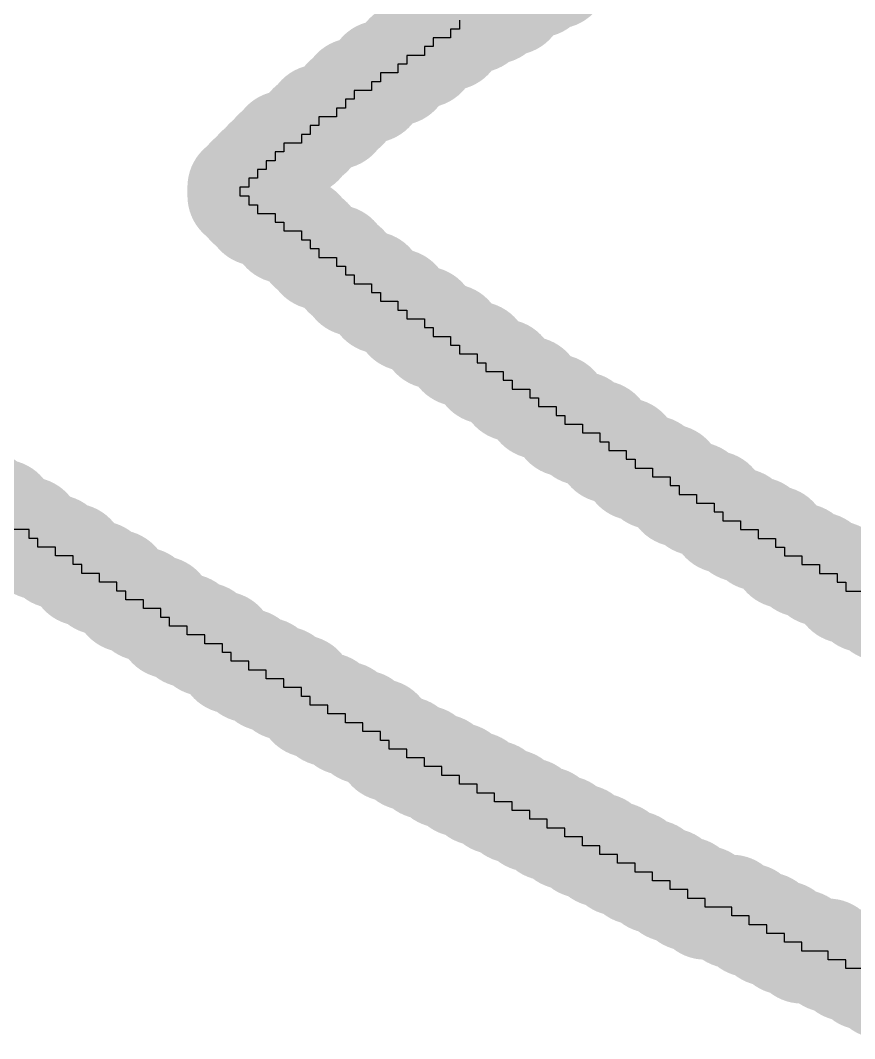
# Model space of a CAD drawing. Header units: inches. Extents: x -0.03 to 9.71, y 0.01 to 4.44.
# Drawn here: x 0.06807 to 0.1078, y 0.69799 to 0.74648 of the extents above; entities that cross this region are included whole.
import ezdxf

# ---------------------------------------------------------------- set-up
doc = ezdxf.new("R2010")
doc.units = ezdxf.units.IN
doc.header["$MEASUREMENT"] = 0
doc.layers.add('Top Overlay', color=2, linetype='Continuous')

msp = doc.modelspace()

# ---------------------------------------------------------------- linework, layer by layer
at = {"layer": 'Top Overlay'}
for p, q in [((0.088981, 0.746484), (0.088981, 0.746067)), ((0.088981, 0.746067), (0.088563, 0.746067)), ((0.088563, 0.746067), (0.088563, 0.745646)), ((0.088563, 0.745646), (0.087729, 0.745646)), ((0.087729, 0.745646), (0.087729, 0.745228)), ((0.087311, 0.744811), (0.086473, 0.744811)), ((0.086473, 0.744811), (0.086473, 0.744394)), ((0.087729, 0.745228), (0.087311, 0.745228)), ((0.087311, 0.745228), (0.087311, 0.744811)), ((0.086473, 0.744394), (0.086055, 0.744394)), ((0.086055, 0.744394), (0.086055, 0.743973)), ((0.086055, 0.743973), (0.085217, 0.743973)), ((0.085217, 0.743973), (0.085217, 0.743555)), ((0.085217, 0.743555), (0.0848, 0.743555)), ((0.0848, 0.743555), (0.0848, 0.743138)), ((0.0848, 0.743138), (0.083965, 0.743138)), ((0.083965, 0.743138), (0.083965, 0.742721)), ((0.083965, 0.742721), (0.083548, 0.742721)), ((0.083548, 0.742721), (0.083548, 0.742303)), ((0.083548, 0.742303), (0.083126, 0.742303)), ((0.083126, 0.742303), (0.083126, 0.741882)), ((0.082292, 0.741465), (0.081874, 0.741465)), ((0.081874, 0.741465), (0.081874, 0.741047)), ((0.083126, 0.741882), (0.082292, 0.741882)), ((0.082292, 0.741882), (0.082292, 0.741465)), ((0.081874, 0.741047), (0.081453, 0.741047)), ((0.081453, 0.741047), (0.081453, 0.74063)), ((0.081453, 0.74063), (0.080618, 0.74063)), ((0.080618, 0.74063), (0.080618, 0.740213)), ((0.080618, 0.740213), (0.080201, 0.740213)), ((0.080201, 0.740213), (0.080201, 0.739791)), ((0.080201, 0.739791), (0.079784, 0.739791)), ((0.079784, 0.739791), (0.079784, 0.739374)), ((0.079784, 0.739374), (0.079363, 0.739374)), ((0.079363, 0.739374), (0.079363, 0.738957)), ((0.078945, 0.738539), (0.078528, 0.738539)), ((0.078528, 0.738539), (0.078528, 0.738122)), ((0.079363, 0.738957), (0.078945, 0.738957)), ((0.078945, 0.738957), (0.078945, 0.738539)), ((0.078528, 0.738122), (0.078945, 0.738122)), ((0.078945, 0.738122), (0.078945, 0.737701)), ((0.078945, 0.737701), (0.079363, 0.737701)), ((0.079363, 0.737701), (0.079363, 0.737283)), ((0.079363, 0.737283), (0.080201, 0.737283)), ((0.080201, 0.737283), (0.080201, 0.736866)), ((0.080201, 0.736866), (0.080618, 0.736866)), ((0.080618, 0.736866), (0.080618, 0.736449)), ((0.080618, 0.736449), (0.081453, 0.736449)), ((0.081453, 0.736449), (0.081453, 0.736032)), ((0.081453, 0.736032), (0.081874, 0.736032)), ((0.081874, 0.736032), (0.081874, 0.73561)), ((0.081874, 0.73561), (0.082292, 0.73561)), ((0.082292, 0.73561), (0.082292, 0.735193)), ((0.082292, 0.735193), (0.083126, 0.735193)), ((0.083126, 0.735193), (0.083126, 0.734776)), ((0.083126, 0.734776), (0.083548, 0.734776)), ((0.083548, 0.734776), (0.083548, 0.734358)), ((0.083548, 0.734358), (0.083965, 0.734358)), ((0.083965, 0.734358), (0.083965, 0.733937)), ((0.083965, 0.733937), (0.0848, 0.733937)), ((0.0848, 0.733937), (0.0848, 0.73352)), ((0.0848, 0.73352), (0.085217, 0.73352)), ((0.085217, 0.73352), (0.085217, 0.733102)), ((0.085217, 0.733102), (0.086055, 0.733102)), ((0.086055, 0.733102), (0.086055, 0.732685)), ((0.086055, 0.732685), (0.086473, 0.732685)), ((0.086473, 0.732685), (0.086473, 0.732268)), ((0.086473, 0.732268), (0.087311, 0.732268)), ((0.087311, 0.732268), (0.087311, 0.731846)), ((0.087311, 0.731846), (0.087729, 0.731846)), ((0.087729, 0.731846), (0.087729, 0.731429)), ((0.087729, 0.731429), (0.088563, 0.731429)), ((0.088563, 0.731429), (0.088563, 0.731012)), ((0.088563, 0.731012), (0.088981, 0.731012)), ((0.088981, 0.731012), (0.088981, 0.730595)), ((0.088981, 0.730595), (0.089819, 0.730595)), ((0.089819, 0.730595), (0.089819, 0.730177)), ((0.089819, 0.730177), (0.090237, 0.730177)), ((0.090237, 0.730177), (0.090237, 0.729756)), ((0.090237, 0.729756), (0.091071, 0.729756)), ((0.091071, 0.729756), (0.091071, 0.729339)), ((0.091071, 0.729339), (0.091493, 0.729339)), ((0.091493, 0.729339), (0.091493, 0.728921)), ((0.091493, 0.728921), (0.092327, 0.728921)), ((0.092327, 0.728921), (0.092327, 0.728504)), ((0.092327, 0.728504), (0.092744, 0.728504)), ((0.092744, 0.728504), (0.092744, 0.728083)), ((0.092744, 0.728083), (0.093583, 0.728083)), ((0.093583, 0.728083), (0.093583, 0.727665)), ((0.093583, 0.727665), (0.094, 0.727665)), ((0.094, 0.727665), (0.094, 0.727248)), ((0.094, 0.727248), (0.094835, 0.727248)), ((0.094835, 0.727248), (0.094835, 0.726831)), ((0.094835, 0.726831), (0.095674, 0.726831)), ((0.095674, 0.726831), (0.095674, 0.726414)), ((0.095674, 0.726414), (0.096091, 0.726414)), ((0.096091, 0.726414), (0.096091, 0.725992)), ((0.096091, 0.725992), (0.096926, 0.725992)), ((0.096926, 0.725992), (0.096926, 0.725575)), ((0.096926, 0.725575), (0.097347, 0.725575)), ((0.097347, 0.725575), (0.097347, 0.725158)), ((0.097347, 0.725158), (0.098182, 0.725158)), ((0.098182, 0.725158), (0.098182, 0.72474)), ((0.098182, 0.72474), (0.099016, 0.72474)), ((0.099016, 0.72474), (0.099016, 0.724323)), ((0.099016, 0.724323), (0.099437, 0.724323)), ((0.099437, 0.724323), (0.099437, 0.723902)), ((0.099437, 0.723902), (0.100272, 0.723902)), ((0.100272, 0.723902), (0.100272, 0.723484)), ((0.100272, 0.723484), (0.101107, 0.723484)), ((0.101107, 0.723484), (0.101107, 0.723067)), ((0.101107, 0.723067), (0.101528, 0.723067)), ((0.101528, 0.723067), (0.101528, 0.72265)), ((0.101528, 0.72265), (0.102363, 0.72265)), ((0.102363, 0.72265), (0.102363, 0.722232)), ((0.068492, 0.722232), (0.067658, 0.722232)), ((0.068492, 0.721811), (0.068492, 0.722232)), ((0.102363, 0.722232), (0.103201, 0.722232)), ((0.103201, 0.722232), (0.103201, 0.721811)), ((0.06891, 0.721811), (0.068492, 0.721811)), ((0.06891, 0.721394), (0.06891, 0.721811)), ((0.103201, 0.721811), (0.104036, 0.721811)), ((0.104036, 0.721811), (0.104036, 0.721394)), ((0.069748, 0.721394), (0.06891, 0.721394)), ((0.069748, 0.720977), (0.069748, 0.721394)), ((0.104036, 0.721394), (0.104453, 0.721394)), ((0.104453, 0.721394), (0.104453, 0.720977)), ((0.070583, 0.720977), (0.069748, 0.720977)), ((0.070583, 0.720559), (0.070583, 0.720977)), ((0.104453, 0.720977), (0.105292, 0.720977)), ((0.105292, 0.720977), (0.105292, 0.720559)), ((0.071, 0.720559), (0.070583, 0.720559)), ((0.071, 0.720138), (0.071, 0.720559)), ((0.071839, 0.720138), (0.071, 0.720138)), ((0.071839, 0.71972), (0.071839, 0.720138)), ((0.105292, 0.720559), (0.106126, 0.720559)), ((0.106126, 0.720559), (0.106126, 0.720138)), ((0.106126, 0.720138), (0.106961, 0.720138)), ((0.106961, 0.720138), (0.106961, 0.71972)), ((0.072674, 0.71972), (0.071839, 0.71972)), ((0.072674, 0.719303), (0.072674, 0.71972)), ((0.106961, 0.71972), (0.107382, 0.71972)), ((0.107382, 0.71972), (0.107382, 0.719303)), ((0.073091, 0.719303), (0.072674, 0.719303)), ((0.073091, 0.718886), (0.073091, 0.719303)), ((0.107382, 0.719303), (0.108217, 0.719303)), ((0.073929, 0.718886), (0.073091, 0.718886)), ((0.073929, 0.718469), (0.073929, 0.718886)), ((0.074764, 0.718469), (0.073929, 0.718469)), ((0.074764, 0.718047), (0.074764, 0.718469)), ((0.075181, 0.718047), (0.074764, 0.718047)), ((0.075181, 0.71763), (0.075181, 0.718047)), ((0.07602, 0.71763), (0.075181, 0.71763)), ((0.07602, 0.717213), (0.07602, 0.71763)), ((0.076855, 0.717213), (0.07602, 0.717213)), ((0.076855, 0.716795), (0.076855, 0.717213)), ((0.077693, 0.716795), (0.076855, 0.716795)), ((0.077693, 0.716378), (0.077693, 0.716795)), ((0.078111, 0.716378), (0.077693, 0.716378)), ((0.078111, 0.715957), (0.078111, 0.716378)), ((0.078945, 0.715957), (0.078111, 0.715957)), ((0.078945, 0.715539), (0.078945, 0.715957)), ((0.079784, 0.715539), (0.078945, 0.715539)), ((0.079784, 0.715122), (0.079784, 0.715539)), ((0.080618, 0.715122), (0.079784, 0.715122)), ((0.080618, 0.714705), (0.080618, 0.715122)), ((0.081453, 0.714705), (0.080618, 0.714705)), ((0.081453, 0.714283), (0.081453, 0.714705)), ((0.081874, 0.714283), (0.081453, 0.714283)), ((0.081874, 0.713866), (0.081874, 0.714283)), ((0.082709, 0.713866), (0.081874, 0.713866)), ((0.082709, 0.713449), (0.082709, 0.713866)), ((0.083548, 0.713449), (0.082709, 0.713449)), ((0.083548, 0.713032), (0.083548, 0.713449)), ((0.084382, 0.713032), (0.083548, 0.713032)), ((0.084382, 0.712614), (0.084382, 0.713032)), ((0.085217, 0.712614), (0.084382, 0.712614)), ((0.085217, 0.712193), (0.085217, 0.712614)), ((0.085638, 0.712193), (0.085217, 0.712193)), ((0.085638, 0.711776), (0.085638, 0.712193)), ((0.086473, 0.711776), (0.085638, 0.711776)), ((0.086473, 0.711358), (0.086473, 0.711776)), ((0.087311, 0.711358), (0.086473, 0.711358)), ((0.087311, 0.710941), (0.087311, 0.711358)), ((0.088146, 0.710941), (0.087311, 0.710941)), ((0.088146, 0.710524), (0.088146, 0.710941)), ((0.088981, 0.710524), (0.088146, 0.710524)), ((0.088981, 0.710102), (0.088981, 0.710524)), ((0.089819, 0.710102), (0.088981, 0.710102)), ((0.089819, 0.709685), (0.089819, 0.710102)), ((0.090654, 0.709685), (0.089819, 0.709685)), ((0.090654, 0.709268), (0.090654, 0.709685)), ((0.091493, 0.709268), (0.090654, 0.709268)), ((0.091493, 0.708851), (0.091493, 0.709268)), ((0.092327, 0.708851), (0.091493, 0.708851)), ((0.092327, 0.708433), (0.092327, 0.708851)), ((0.093166, 0.708433), (0.092327, 0.708433)), ((0.093166, 0.708012), (0.093166, 0.708433)), ((0.094, 0.708012), (0.093166, 0.708012)), ((0.094, 0.707595), (0.094, 0.708012)), ((0.094835, 0.707595), (0.094, 0.707595)), ((0.094835, 0.707177), (0.094835, 0.707595)), ((0.095674, 0.707177), (0.094835, 0.707177)), ((0.095674, 0.70676), (0.095674, 0.707177)), ((0.096508, 0.70676), (0.095674, 0.70676)), ((0.096508, 0.706339), (0.096508, 0.70676)), ((0.097347, 0.706339), (0.096508, 0.706339)), ((0.097347, 0.705921), (0.097347, 0.706339)), ((0.098182, 0.705921), (0.097347, 0.705921)), ((0.098182, 0.705504), (0.098182, 0.705921)), ((0.099016, 0.705504), (0.098182, 0.705504)), ((0.099016, 0.705087), (0.099016, 0.705504)), ((0.099855, 0.705087), (0.099016, 0.705087)), ((0.099855, 0.704669), (0.099855, 0.705087)), ((0.100689, 0.704669), (0.099855, 0.704669)), ((0.100689, 0.704248), (0.100689, 0.704669)), ((0.101945, 0.704248), (0.100689, 0.704248)), ((0.101945, 0.703831), (0.101945, 0.704248)), ((0.10278, 0.703831), (0.101945, 0.703831)), ((0.10278, 0.703414), (0.10278, 0.703831)), ((0.103619, 0.703414), (0.10278, 0.703414)), ((0.103619, 0.702996), (0.103619, 0.703414)), ((0.104453, 0.702996), (0.103619, 0.702996)), ((0.104453, 0.702579), (0.104453, 0.702996)), ((0.105292, 0.702579), (0.104453, 0.702579)), ((0.105292, 0.702158), (0.105292, 0.702579)), ((0.106544, 0.702158), (0.105292, 0.702158)), ((0.106544, 0.70174), (0.106544, 0.702158)), ((0.107382, 0.70174), (0.106544, 0.70174)), ((0.107382, 0.701323), (0.107382, 0.70174)), ((0.108217, 0.701323), (0.107382, 0.701323))]:
    msp.add_line(p, q, dxfattribs=at)
at = {"layer": 'Top Overlay', "const_width": 0.005}
for points in [[(0.093583, 0.748575), (0.093583, 0.748992)], [(0.09191, 0.747736), (0.09191, 0.748158)], [(0.09191, 0.748158), (0.092744, 0.748158)], [(0.092744, 0.748158), (0.092744, 0.748575)], [(0.092744, 0.748575), (0.093583, 0.748575)], [(0.091493, 0.747736), (0.09191, 0.747736)], [(0.091493, 0.747319), (0.091493, 0.747736)], [(0.090654, 0.746902), (0.090654, 0.747319)], [(0.090654, 0.747319), (0.091493, 0.747319)], [(0.089819, 0.746902), (0.090654, 0.746902)], [(0.089819, 0.746484), (0.089819, 0.746902)], [(0.088981, 0.746484), (0.089819, 0.746484)], [(0.088981, 0.746067), (0.088981, 0.746484)], [(0.088563, 0.745646), (0.088563, 0.746067)], [(0.088563, 0.746067), (0.088981, 0.746067)], [(0.087311, 0.745228), (0.087729, 0.745228)], [(0.087311, 0.744811), (0.087311, 0.745228)], [(0.087729, 0.745228), (0.087729, 0.745646)], [(0.087729, 0.745646), (0.088563, 0.745646)], [(0.086473, 0.744811), (0.087311, 0.744811)], [(0.086473, 0.744394), (0.086473, 0.744811)], [(0.086055, 0.743973), (0.086055, 0.744394)], [(0.086055, 0.744394), (0.086473, 0.744394)], [(0.085217, 0.743973), (0.086055, 0.743973)], [(0.085217, 0.743555), (0.085217, 0.743973)], [(0.0848, 0.743138), (0.0848, 0.743555)], [(0.0848, 0.743555), (0.085217, 0.743555)], [(0.083965, 0.742721), (0.083965, 0.743138)], [(0.083965, 0.743138), (0.0848, 0.743138)], [(0.083548, 0.742721), (0.083965, 0.742721)], [(0.083548, 0.742303), (0.083548, 0.742721)], [(0.082292, 0.741465), (0.082292, 0.741882)], [(0.082292, 0.741882), (0.083126, 0.741882)], [(0.083126, 0.742303), (0.083548, 0.742303)], [(0.083126, 0.741882), (0.083126, 0.742303)], [(0.081874, 0.741465), (0.082292, 0.741465)], [(0.081874, 0.741047), (0.081874, 0.741465)], [(0.081453, 0.741047), (0.081874, 0.741047)], [(0.081453, 0.74063), (0.081453, 0.741047)], [(0.080618, 0.740213), (0.080618, 0.74063)], [(0.080618, 0.74063), (0.081453, 0.74063)], [(0.080201, 0.740213), (0.080618, 0.740213)], [(0.080201, 0.739791), (0.080201, 0.740213)], [(0.079784, 0.739791), (0.080201, 0.739791)], [(0.079784, 0.739374), (0.079784, 0.739791)], [(0.078945, 0.738539), (0.078945, 0.738957)], [(0.078945, 0.738957), (0.079363, 0.738957)], [(0.079363, 0.739374), (0.079784, 0.739374)], [(0.079363, 0.738957), (0.079363, 0.739374)], [(0.078528, 0.738122), (0.078528, 0.738539)], [(0.078528, 0.738539), (0.078945, 0.738539)], [(0.078528, 0.738122), (0.078945, 0.738122)], [(0.078945, 0.737701), (0.078945, 0.738122)], [(0.078945, 0.737701), (0.079363, 0.737701)], [(0.079363, 0.737283), (0.079363, 0.737701)], [(0.079363, 0.737283), (0.080201, 0.737283)], [(0.080201, 0.736866), (0.080201, 0.737283)], [(0.080201, 0.736866), (0.080618, 0.736866)], [(0.080618, 0.736449), (0.080618, 0.736866)], [(0.080618, 0.736449), (0.081453, 0.736449)], [(0.081453, 0.736032), (0.081453, 0.736449)], [(0.081453, 0.736032), (0.081874, 0.736032)], [(0.081874, 0.73561), (0.081874, 0.736032)], [(0.081874, 0.73561), (0.082292, 0.73561)], [(0.082292, 0.735193), (0.082292, 0.73561)], [(0.082292, 0.735193), (0.083126, 0.735193)], [(0.083126, 0.734776), (0.083126, 0.735193)], [(0.083126, 0.734776), (0.083548, 0.734776)], [(0.083548, 0.734358), (0.083548, 0.734776)], [(0.083548, 0.734358), (0.083965, 0.734358)], [(0.083965, 0.733937), (0.083965, 0.734358)], [(0.083965, 0.733937), (0.0848, 0.733937)], [(0.0848, 0.73352), (0.0848, 0.733937)], [(0.0848, 0.73352), (0.085217, 0.73352)], [(0.085217, 0.733102), (0.085217, 0.73352)], [(0.085217, 0.733102), (0.086055, 0.733102)], [(0.086055, 0.732685), (0.086055, 0.733102)], [(0.086055, 0.732685), (0.086473, 0.732685)], [(0.086473, 0.732268), (0.086473, 0.732685)], [(0.086473, 0.732268), (0.087311, 0.732268)], [(0.087311, 0.731846), (0.087311, 0.732268)], [(0.087311, 0.731846), (0.087729, 0.731846)], [(0.087729, 0.731429), (0.087729, 0.731846)], [(0.087729, 0.731429), (0.088563, 0.731429)], [(0.088563, 0.731012), (0.088563, 0.731429)], [(0.088563, 0.731012), (0.088981, 0.731012)], [(0.088981, 0.730595), (0.088981, 0.731012)], [(0.088981, 0.730595), (0.089819, 0.730595)], [(0.089819, 0.730177), (0.089819, 0.730595)], [(0.089819, 0.730177), (0.090237, 0.730177)], [(0.090237, 0.729756), (0.090237, 0.730177)], [(0.090237, 0.729756), (0.091071, 0.729756)], [(0.091071, 0.729339), (0.091071, 0.729756)], [(0.091071, 0.729339), (0.091493, 0.729339)], [(0.091493, 0.728921), (0.091493, 0.729339)], [(0.091493, 0.728921), (0.092327, 0.728921)], [(0.092327, 0.728504), (0.092327, 0.728921)], [(0.092327, 0.728504), (0.092744, 0.728504)], [(0.092744, 0.728083), (0.092744, 0.728504)], [(0.092744, 0.728083), (0.093583, 0.728083)], [(0.093583, 0.727665), (0.093583, 0.728083)], [(0.093583, 0.727665), (0.094, 0.727665)], [(0.094, 0.727248), (0.094, 0.727665)], [(0.094, 0.727248), (0.094835, 0.727248)], [(0.094835, 0.726831), (0.094835, 0.727248)], [(0.094835, 0.726831), (0.095674, 0.726831)], [(0.095674, 0.726414), (0.095674, 0.726831)], [(0.095674, 0.726414), (0.096091, 0.726414)], [(0.096091, 0.725992), (0.096091, 0.726414)], [(0.096091, 0.725992), (0.096926, 0.725992)], [(0.096926, 0.725575), (0.096926, 0.725992)], [(0.096926, 0.725575), (0.097347, 0.725575)], [(0.097347, 0.725158), (0.097347, 0.725575)], [(0.097347, 0.725158), (0.098182, 0.725158)], [(0.098182, 0.72474), (0.098182, 0.725158)], [(0.098182, 0.72474), (0.099016, 0.72474)], [(0.099016, 0.724323), (0.099016, 0.72474)], [(0.099016, 0.724323), (0.099437, 0.724323)], [(0.099437, 0.723902), (0.099437, 0.724323)], [(0.099437, 0.723902), (0.100272, 0.723902)], [(0.100272, 0.723484), (0.100272, 0.723902)], [(0.065563, 0.723484), (0.066402, 0.723484)], [(0.066402, 0.723067), (0.066402, 0.723484)], [(0.100272, 0.723484), (0.101107, 0.723484)], [(0.101107, 0.723067), (0.101107, 0.723484)], [(0.066402, 0.723067), (0.067237, 0.723067)], [(0.067237, 0.72265), (0.067237, 0.723067)], [(0.101107, 0.723067), (0.101528, 0.723067)], [(0.101528, 0.72265), (0.101528, 0.723067)], [(0.067237, 0.72265), (0.067658, 0.72265)], [(0.067658, 0.722232), (0.067658, 0.72265)], [(0.101528, 0.72265), (0.102363, 0.72265)], [(0.102363, 0.722232), (0.102363, 0.72265)], [(0.067658, 0.722232), (0.068492, 0.722232)], [(0.068492, 0.721811), (0.068492, 0.722232)], [(0.102363, 0.722232), (0.103201, 0.722232)], [(0.103201, 0.721811), (0.103201, 0.722232)], [(0.068492, 0.721811), (0.06891, 0.721811)], [(0.06891, 0.721394), (0.06891, 0.721811)], [(0.103201, 0.721811), (0.104036, 0.721811)], [(0.104036, 0.721394), (0.104036, 0.721811)], [(0.06891, 0.721394), (0.069748, 0.721394)], [(0.069748, 0.720977), (0.069748, 0.721394)], [(0.069748, 0.720977), (0.070583, 0.720977)], [(0.070583, 0.720559), (0.070583, 0.720977)], [(0.104036, 0.721394), (0.104453, 0.721394)], [(0.104453, 0.720977), (0.104453, 0.721394)], [(0.104453, 0.720977), (0.105292, 0.720977)], [(0.105292, 0.720559), (0.105292, 0.720977)], [(0.070583, 0.720559), (0.071, 0.720559)], [(0.071, 0.720138), (0.071, 0.720559)], [(0.105292, 0.720559), (0.106126, 0.720559)], [(0.106126, 0.720138), (0.106126, 0.720559)], [(0.071, 0.720138), (0.071839, 0.720138)], [(0.071839, 0.71972), (0.071839, 0.720138)], [(0.106126, 0.720138), (0.106961, 0.720138)], [(0.106961, 0.71972), (0.106961, 0.720138)], [(0.071839, 0.71972), (0.072674, 0.71972)], [(0.072674, 0.719303), (0.072674, 0.71972)], [(0.106961, 0.71972), (0.107382, 0.71972)], [(0.107382, 0.719303), (0.107382, 0.71972)], [(0.072674, 0.719303), (0.073091, 0.719303)], [(0.073091, 0.718886), (0.073091, 0.719303)], [(0.107382, 0.719303), (0.108217, 0.719303)], [(0.108217, 0.718886), (0.108217, 0.719303)], [(0.073091, 0.718886), (0.073929, 0.718886)], [(0.073929, 0.718469), (0.073929, 0.718886)], [(0.108217, 0.718886), (0.109055, 0.718886)], [(0.109055, 0.718469), (0.109055, 0.718886)], [(0.073929, 0.718469), (0.074764, 0.718469)], [(0.074764, 0.718047), (0.074764, 0.718469)], [(0.109055, 0.718469), (0.10989, 0.718469)], [(0.10989, 0.718047), (0.10989, 0.718469)], [(0.074764, 0.718047), (0.075181, 0.718047)], [(0.075181, 0.71763), (0.075181, 0.718047)], [(0.075181, 0.71763), (0.07602, 0.71763)], [(0.07602, 0.717213), (0.07602, 0.71763)], [(0.10989, 0.718047), (0.110725, 0.718047)], [(0.07602, 0.717213), (0.076855, 0.717213)], [(0.076855, 0.716795), (0.076855, 0.717213)], [(0.076855, 0.716795), (0.077693, 0.716795)], [(0.077693, 0.716378), (0.077693, 0.716795)], [(0.077693, 0.716378), (0.078111, 0.716378)], [(0.078111, 0.715957), (0.078111, 0.716378)], [(0.078111, 0.715957), (0.078945, 0.715957)], [(0.078945, 0.715539), (0.078945, 0.715957)], [(0.078945, 0.715539), (0.079784, 0.715539)], [(0.079784, 0.715122), (0.079784, 0.715539)], [(0.079784, 0.715122), (0.080618, 0.715122)], [(0.080618, 0.714705), (0.080618, 0.715122)], [(0.080618, 0.714705), (0.081453, 0.714705)], [(0.081453, 0.714283), (0.081453, 0.714705)], [(0.081453, 0.714283), (0.081874, 0.714283)], [(0.081874, 0.713866), (0.081874, 0.714283)], [(0.081874, 0.713866), (0.082709, 0.713866)], [(0.082709, 0.713449), (0.082709, 0.713866)], [(0.082709, 0.713449), (0.083548, 0.713449)], [(0.083548, 0.713032), (0.083548, 0.713449)], [(0.083548, 0.713032), (0.084382, 0.713032)], [(0.084382, 0.712614), (0.084382, 0.713032)], [(0.084382, 0.712614), (0.085217, 0.712614)], [(0.085217, 0.712193), (0.085217, 0.712614)], [(0.085217, 0.712193), (0.085638, 0.712193)], [(0.085638, 0.711776), (0.085638, 0.712193)], [(0.085638, 0.711776), (0.086473, 0.711776)], [(0.086473, 0.711358), (0.086473, 0.711776)], [(0.086473, 0.711358), (0.087311, 0.711358)], [(0.087311, 0.710941), (0.087311, 0.711358)], [(0.087311, 0.710941), (0.088146, 0.710941)], [(0.088146, 0.710524), (0.088146, 0.710941)], [(0.088146, 0.710524), (0.088981, 0.710524)], [(0.088981, 0.710102), (0.088981, 0.710524)], [(0.088981, 0.710102), (0.089819, 0.710102)], [(0.089819, 0.709685), (0.089819, 0.710102)], [(0.089819, 0.709685), (0.090654, 0.709685)], [(0.090654, 0.709268), (0.090654, 0.709685)], [(0.090654, 0.709268), (0.091493, 0.709268)], [(0.091493, 0.708851), (0.091493, 0.709268)], [(0.091493, 0.708851), (0.092327, 0.708851)], [(0.092327, 0.708433), (0.092327, 0.708851)], [(0.092327, 0.708433), (0.093166, 0.708433)], [(0.093166, 0.708012), (0.093166, 0.708433)], [(0.093166, 0.708012), (0.094, 0.708012)], [(0.094, 0.707595), (0.094, 0.708012)], [(0.094, 0.707595), (0.094835, 0.707595)], [(0.094835, 0.707177), (0.094835, 0.707595)], [(0.094835, 0.707177), (0.095674, 0.707177)], [(0.095674, 0.70676), (0.095674, 0.707177)], [(0.095674, 0.70676), (0.096508, 0.70676)], [(0.096508, 0.706339), (0.096508, 0.70676)], [(0.096508, 0.706339), (0.097347, 0.706339)], [(0.097347, 0.705921), (0.097347, 0.706339)], [(0.097347, 0.705921), (0.098182, 0.705921)], [(0.098182, 0.705504), (0.098182, 0.705921)], [(0.098182, 0.705504), (0.099016, 0.705504)], [(0.099016, 0.705087), (0.099016, 0.705504)], [(0.099016, 0.705087), (0.099855, 0.705087)], [(0.099855, 0.704669), (0.099855, 0.705087)], [(0.099855, 0.704669), (0.100689, 0.704669)], [(0.100689, 0.704248), (0.100689, 0.704669)], [(0.100689, 0.704248), (0.101945, 0.704248)], [(0.101945, 0.703831), (0.101945, 0.704248)], [(0.101945, 0.703831), (0.10278, 0.703831)], [(0.10278, 0.703414), (0.10278, 0.703831)], [(0.10278, 0.703414), (0.103619, 0.703414)], [(0.103619, 0.702996), (0.103619, 0.703414)], [(0.103619, 0.702996), (0.104453, 0.702996)], [(0.104453, 0.702579), (0.104453, 0.702996)], [(0.104453, 0.702579), (0.105292, 0.702579)], [(0.105292, 0.702158), (0.105292, 0.702579)], [(0.105292, 0.702158), (0.106544, 0.702158)], [(0.106544, 0.70174), (0.106544, 0.702158)], [(0.106544, 0.70174), (0.107382, 0.70174)], [(0.107382, 0.701323), (0.107382, 0.70174)], [(0.107382, 0.701323), (0.108217, 0.701323)], [(0.108217, 0.700906), (0.108217, 0.701323)], [(0.108217, 0.700906), (0.109055, 0.700906)], [(0.109055, 0.700488), (0.109055, 0.700906)], [(0.109055, 0.700488), (0.110307, 0.700488)]]:
    msp.add_lwpolyline(points, dxfattribs=at)
at = {"layer": 'Top Overlay', "const_width": 0.0025}
for points in [[(0.09066, 0.748158, 1), (0.09316, 0.748158, 1)], [(0.09066, 0.748158, 1), (0.09316, 0.748158, 1)], [(0.091495, 0.748575, 1), (0.093994, 0.748575, 1)], [(0.091495, 0.748575, 1), (0.093994, 0.748575, 1)], [(0.091495, 0.748158, 1), (0.093994, 0.748158, 1)], [(0.091495, 0.748158, 1), (0.093994, 0.748158, 1)], [(0.092333, 0.748575, 1), (0.094833, 0.748575, 1)], [(0.092333, 0.748575, 1), (0.094833, 0.748575, 1)], [(0.090243, 0.747736, 1), (0.092743, 0.747736, 1)], [(0.090243, 0.747736, 1), (0.092743, 0.747736, 1)], [(0.09066, 0.747736, 1), (0.09316, 0.747736, 1)], [(0.09066, 0.747736, 1), (0.09316, 0.747736, 1)], [(0.089404, 0.747319, 1), (0.091904, 0.747319, 1)], [(0.089404, 0.747319, 1), (0.091904, 0.747319, 1)], [(0.090243, 0.747319, 1), (0.092743, 0.747319, 1)], [(0.090243, 0.747319, 1), (0.092743, 0.747319, 1)], [(0.088569, 0.746902, 1), (0.091069, 0.746902, 1)], [(0.088569, 0.746902, 1), (0.091069, 0.746902, 1)], [(0.089404, 0.746902, 1), (0.091904, 0.746902, 1)], [(0.089404, 0.746902, 1), (0.091904, 0.746902, 1)], [(0.087731, 0.746484, 1), (0.090231, 0.746484, 1)], [(0.087731, 0.746484, 1), (0.090231, 0.746484, 1)], [(0.088569, 0.746484, 1), (0.091069, 0.746484, 1)], [(0.088569, 0.746484, 1), (0.091069, 0.746484, 1)], [(0.087313, 0.746067, 1), (0.089813, 0.746067, 1)], [(0.087313, 0.746067, 1), (0.089813, 0.746067, 1)], [(0.087731, 0.746067, 1), (0.090231, 0.746067, 1)], [(0.087731, 0.746067, 1), (0.090231, 0.746067, 1)], [(0.086061, 0.745228, 1), (0.088561, 0.745228, 1)], [(0.086061, 0.745228, 1), (0.088561, 0.745228, 1)], [(0.086479, 0.745646, 1), (0.088979, 0.745646, 1)], [(0.086479, 0.745646, 1), (0.088979, 0.745646, 1)], [(0.086479, 0.745228, 1), (0.088979, 0.745228, 1)], [(0.086479, 0.745228, 1), (0.088979, 0.745228, 1)], [(0.087313, 0.745646, 1), (0.089813, 0.745646, 1)], [(0.087313, 0.745646, 1), (0.089813, 0.745646, 1)], [(0.085223, 0.744811, 1), (0.087723, 0.744811, 1)], [(0.085223, 0.744811, 1), (0.087723, 0.744811, 1)], [(0.086061, 0.744811, 1), (0.088561, 0.744811, 1)], [(0.086061, 0.744811, 1), (0.088561, 0.744811, 1)], [(0.084806, 0.744394, 1), (0.087305, 0.744394, 1)], [(0.084806, 0.744394, 1), (0.087305, 0.744394, 1)], [(0.085223, 0.744394, 1), (0.087723, 0.744394, 1)], [(0.085223, 0.744394, 1), (0.087723, 0.744394, 1)], [(0.083967, 0.743973, 1), (0.086467, 0.743973, 1)], [(0.083967, 0.743973, 1), (0.086467, 0.743973, 1)], [(0.084806, 0.743973, 1), (0.087305, 0.743973, 1)], [(0.084806, 0.743973, 1), (0.087305, 0.743973, 1)], [(0.08355, 0.743555, 1), (0.08605, 0.743555, 1)], [(0.08355, 0.743555, 1), (0.08605, 0.743555, 1)], [(0.083967, 0.743555, 1), (0.086467, 0.743555, 1)], [(0.083967, 0.743555, 1), (0.086467, 0.743555, 1)], [(0.082715, 0.743138, 1), (0.085215, 0.743138, 1)], [(0.082715, 0.743138, 1), (0.085215, 0.743138, 1)], [(0.08355, 0.743138, 1), (0.08605, 0.743138, 1)], [(0.08355, 0.743138, 1), (0.08605, 0.743138, 1)], [(0.082298, 0.742721, 1), (0.084798, 0.742721, 1)], [(0.082298, 0.742721, 1), (0.084798, 0.742721, 1)], [(0.082715, 0.742721, 1), (0.085215, 0.742721, 1)], [(0.082715, 0.742721, 1), (0.085215, 0.742721, 1)], [(0.081042, 0.741882, 1), (0.083542, 0.741882, 1)], [(0.081042, 0.741882, 1), (0.083542, 0.741882, 1)], [(0.081876, 0.742303, 1), (0.084376, 0.742303, 1)], [(0.081876, 0.742303, 1), (0.084376, 0.742303, 1)], [(0.081876, 0.741882, 1), (0.084376, 0.741882, 1)], [(0.081876, 0.741882, 1), (0.084376, 0.741882, 1)], [(0.082298, 0.742303, 1), (0.084798, 0.742303, 1)], [(0.082298, 0.742303, 1), (0.084798, 0.742303, 1)], [(0.080624, 0.741465, 1), (0.083124, 0.741465, 1)], [(0.080624, 0.741465, 1), (0.083124, 0.741465, 1)], [(0.081042, 0.741465, 1), (0.083542, 0.741465, 1)], [(0.081042, 0.741465, 1), (0.083542, 0.741465, 1)], [(0.080203, 0.741047, 1), (0.082703, 0.741047, 1)], [(0.080203, 0.741047, 1), (0.082703, 0.741047, 1)], [(0.080624, 0.741047, 1), (0.083124, 0.741047, 1)], [(0.080624, 0.741047, 1), (0.083124, 0.741047, 1)], [(0.079368, 0.74063, 1), (0.081868, 0.74063, 1)], [(0.079368, 0.74063, 1), (0.081868, 0.74063, 1)], [(0.080203, 0.74063, 1), (0.082703, 0.74063, 1)], [(0.080203, 0.74063, 1), (0.082703, 0.74063, 1)], [(0.078951, 0.740213, 1), (0.081451, 0.740213, 1)], [(0.078951, 0.740213, 1), (0.081451, 0.740213, 1)], [(0.079368, 0.740213, 1), (0.081868, 0.740213, 1)], [(0.079368, 0.740213, 1), (0.081868, 0.740213, 1)], [(0.078534, 0.739791, 1), (0.081034, 0.739791, 1)], [(0.078534, 0.739791, 1), (0.081034, 0.739791, 1)], [(0.078951, 0.739791, 1), (0.081451, 0.739791, 1)], [(0.078951, 0.739791, 1), (0.081451, 0.739791, 1)], [(0.077695, 0.738957, 1), (0.080195, 0.738957, 1)], [(0.077695, 0.738957, 1), (0.080195, 0.738957, 1)], [(0.078113, 0.739374, 1), (0.080613, 0.739374, 1)], [(0.078113, 0.739374, 1), (0.080613, 0.739374, 1)], [(0.078113, 0.738957, 1), (0.080613, 0.738957, 1)], [(0.078113, 0.738957, 1), (0.080613, 0.738957, 1)], [(0.078534, 0.739374, 1), (0.081034, 0.739374, 1)], [(0.078534, 0.739374, 1), (0.081034, 0.739374, 1)], [(0.077278, 0.738539, 1), (0.079778, 0.738539, 1)], [(0.077278, 0.738539, 1), (0.079778, 0.738539, 1)], [(0.077695, 0.738539, 1), (0.080195, 0.738539, 1)], [(0.077695, 0.738539, 1), (0.080195, 0.738539, 1)], [(0.077278, 0.738122, 1), (0.079778, 0.738122, 1)], [(0.077278, 0.738122, 1), (0.079778, 0.738122, 1)], [(0.077695, 0.738122, 1), (0.080195, 0.738122, 1)], [(0.077695, 0.738122, 1), (0.080195, 0.738122, 1)], [(0.077695, 0.737701, 1), (0.080195, 0.737701, 1)], [(0.077695, 0.737701, 1), (0.080195, 0.737701, 1)], [(0.078113, 0.737701, 1), (0.080613, 0.737701, 1)], [(0.078113, 0.737701, 1), (0.080613, 0.737701, 1)], [(0.078113, 0.737283, 1), (0.080613, 0.737283, 1)], [(0.078113, 0.737283, 1), (0.080613, 0.737283, 1)], [(0.078951, 0.737283, 1), (0.081451, 0.737283, 1)], [(0.078951, 0.737283, 1), (0.081451, 0.737283, 1)], [(0.078951, 0.736866, 1), (0.081451, 0.736866, 1)], [(0.078951, 0.736866, 1), (0.081451, 0.736866, 1)], [(0.079368, 0.736866, 1), (0.081868, 0.736866, 1)], [(0.079368, 0.736866, 1), (0.081868, 0.736866, 1)], [(0.079368, 0.736449, 1), (0.081868, 0.736449, 1)], [(0.079368, 0.736449, 1), (0.081868, 0.736449, 1)], [(0.080203, 0.736449, 1), (0.082703, 0.736449, 1)], [(0.080203, 0.736449, 1), (0.082703, 0.736449, 1)], [(0.080203, 0.736032, 1), (0.082703, 0.736032, 1)], [(0.080203, 0.736032, 1), (0.082703, 0.736032, 1)], [(0.080624, 0.736032, 1), (0.083124, 0.736032, 1)], [(0.080624, 0.736032, 1), (0.083124, 0.736032, 1)], [(0.080624, 0.73561, 1), (0.083124, 0.73561, 1)], [(0.080624, 0.73561, 1), (0.083124, 0.73561, 1)], [(0.081042, 0.73561, 1), (0.083542, 0.73561, 1)], [(0.081042, 0.73561, 1), (0.083542, 0.73561, 1)], [(0.081042, 0.735193, 1), (0.083542, 0.735193, 1)], [(0.081042, 0.735193, 1), (0.083542, 0.735193, 1)], [(0.081876, 0.735193, 1), (0.084376, 0.735193, 1)], [(0.081876, 0.735193, 1), (0.084376, 0.735193, 1)], [(0.081876, 0.734776, 1), (0.084376, 0.734776, 1)], [(0.081876, 0.734776, 1), (0.084376, 0.734776, 1)], [(0.082298, 0.734776, 1), (0.084798, 0.734776, 1)], [(0.082298, 0.734776, 1), (0.084798, 0.734776, 1)], [(0.082298, 0.734358, 1), (0.084798, 0.734358, 1)], [(0.082298, 0.734358, 1), (0.084798, 0.734358, 1)], [(0.082715, 0.734358, 1), (0.085215, 0.734358, 1)], [(0.082715, 0.734358, 1), (0.085215, 0.734358, 1)], [(0.082715, 0.733937, 1), (0.085215, 0.733937, 1)], [(0.082715, 0.733937, 1), (0.085215, 0.733937, 1)], [(0.08355, 0.733937, 1), (0.08605, 0.733937, 1)], [(0.08355, 0.733937, 1), (0.08605, 0.733937, 1)], [(0.08355, 0.73352, 1), (0.08605, 0.73352, 1)], [(0.08355, 0.73352, 1), (0.08605, 0.73352, 1)], [(0.083967, 0.73352, 1), (0.086467, 0.73352, 1)], [(0.083967, 0.73352, 1), (0.086467, 0.73352, 1)], [(0.083967, 0.733102, 1), (0.086467, 0.733102, 1)], [(0.083967, 0.733102, 1), (0.086467, 0.733102, 1)], [(0.084806, 0.733102, 1), (0.087305, 0.733102, 1)], [(0.084806, 0.733102, 1), (0.087305, 0.733102, 1)], [(0.084806, 0.732685, 1), (0.087305, 0.732685, 1)], [(0.084806, 0.732685, 1), (0.087305, 0.732685, 1)], [(0.085223, 0.732685, 1), (0.087723, 0.732685, 1)], [(0.085223, 0.732685, 1), (0.087723, 0.732685, 1)], [(0.085223, 0.732268, 1), (0.087723, 0.732268, 1)], [(0.085223, 0.732268, 1), (0.087723, 0.732268, 1)], [(0.086061, 0.732268, 1), (0.088561, 0.732268, 1)], [(0.086061, 0.732268, 1), (0.088561, 0.732268, 1)], [(0.086061, 0.731846, 1), (0.088561, 0.731846, 1)], [(0.086061, 0.731846, 1), (0.088561, 0.731846, 1)], [(0.086479, 0.731846, 1), (0.088979, 0.731846, 1)], [(0.086479, 0.731846, 1), (0.088979, 0.731846, 1)], [(0.086479, 0.731429, 1), (0.088979, 0.731429, 1)], [(0.086479, 0.731429, 1), (0.088979, 0.731429, 1)], [(0.087313, 0.731429, 1), (0.089813, 0.731429, 1)], [(0.087313, 0.731429, 1), (0.089813, 0.731429, 1)], [(0.087313, 0.731012, 1), (0.089813, 0.731012, 1)], [(0.087313, 0.731012, 1), (0.089813, 0.731012, 1)], [(0.087731, 0.731012, 1), (0.090231, 0.731012, 1)], [(0.087731, 0.731012, 1), (0.090231, 0.731012, 1)], [(0.087731, 0.730595, 1), (0.090231, 0.730595, 1)], [(0.087731, 0.730595, 1), (0.090231, 0.730595, 1)], [(0.088569, 0.730595, 1), (0.091069, 0.730595, 1)], [(0.088569, 0.730595, 1), (0.091069, 0.730595, 1)], [(0.088569, 0.730177, 1), (0.091069, 0.730177, 1)], [(0.088569, 0.730177, 1), (0.091069, 0.730177, 1)], [(0.088987, 0.730177, 1), (0.091487, 0.730177, 1)], [(0.088987, 0.730177, 1), (0.091487, 0.730177, 1)], [(0.088987, 0.729756, 1), (0.091487, 0.729756, 1)], [(0.088987, 0.729756, 1), (0.091487, 0.729756, 1)], [(0.089821, 0.729756, 1), (0.092321, 0.729756, 1)], [(0.089821, 0.729756, 1), (0.092321, 0.729756, 1)], [(0.089821, 0.729339, 1), (0.092321, 0.729339, 1)], [(0.089821, 0.729339, 1), (0.092321, 0.729339, 1)], [(0.090243, 0.729339, 1), (0.092743, 0.729339, 1)], [(0.090243, 0.729339, 1), (0.092743, 0.729339, 1)], [(0.090243, 0.728921, 1), (0.092743, 0.728921, 1)], [(0.090243, 0.728921, 1), (0.092743, 0.728921, 1)], [(0.091077, 0.728921, 1), (0.093577, 0.728921, 1)], [(0.091077, 0.728921, 1), (0.093577, 0.728921, 1)], [(0.091077, 0.728504, 1), (0.093577, 0.728504, 1)], [(0.091077, 0.728504, 1), (0.093577, 0.728504, 1)], [(0.091495, 0.728504, 1), (0.093994, 0.728504, 1)], [(0.091495, 0.728504, 1), (0.093994, 0.728504, 1)], [(0.091495, 0.728083, 1), (0.093994, 0.728083, 1)], [(0.091495, 0.728083, 1), (0.093994, 0.728083, 1)], [(0.092333, 0.728083, 1), (0.094833, 0.728083, 1)], [(0.092333, 0.728083, 1), (0.094833, 0.728083, 1)], [(0.092333, 0.727665, 1), (0.094833, 0.727665, 1)], [(0.092333, 0.727665, 1), (0.094833, 0.727665, 1)], [(0.09275, 0.727665, 1), (0.09525, 0.727665, 1)], [(0.09275, 0.727665, 1), (0.09525, 0.727665, 1)], [(0.09275, 0.727248, 1), (0.09525, 0.727248, 1)], [(0.09275, 0.727248, 1), (0.09525, 0.727248, 1)], [(0.093585, 0.727248, 1), (0.096085, 0.727248, 1)], [(0.093585, 0.727248, 1), (0.096085, 0.727248, 1)], [(0.093585, 0.726831, 1), (0.096085, 0.726831, 1)], [(0.093585, 0.726831, 1), (0.096085, 0.726831, 1)], [(0.094424, 0.726831, 1), (0.096924, 0.726831, 1)], [(0.094424, 0.726831, 1), (0.096924, 0.726831, 1)], [(0.094424, 0.726414, 1), (0.096924, 0.726414, 1)], [(0.094424, 0.726414, 1), (0.096924, 0.726414, 1)], [(0.094841, 0.726414, 1), (0.097341, 0.726414, 1)], [(0.094841, 0.726414, 1), (0.097341, 0.726414, 1)], [(0.094841, 0.725992, 1), (0.097341, 0.725992, 1)], [(0.094841, 0.725992, 1), (0.097341, 0.725992, 1)], [(0.095676, 0.725992, 1), (0.098176, 0.725992, 1)], [(0.095676, 0.725992, 1), (0.098176, 0.725992, 1)], [(0.095676, 0.725575, 1), (0.098176, 0.725575, 1)], [(0.095676, 0.725575, 1), (0.098176, 0.725575, 1)], [(0.096097, 0.725575, 1), (0.098597, 0.725575, 1)], [(0.096097, 0.725575, 1), (0.098597, 0.725575, 1)], [(0.096097, 0.725158, 1), (0.098597, 0.725158, 1)], [(0.096097, 0.725158, 1), (0.098597, 0.725158, 1)], [(0.096932, 0.725158, 1), (0.099432, 0.725158, 1)], [(0.096932, 0.725158, 1), (0.099432, 0.725158, 1)], [(0.096932, 0.72474, 1), (0.099432, 0.72474, 1)], [(0.096932, 0.72474, 1), (0.099432, 0.72474, 1)], [(0.097766, 0.72474, 1), (0.100266, 0.72474, 1)], [(0.097766, 0.72474, 1), (0.100266, 0.72474, 1)], [(0.097766, 0.724323, 1), (0.100266, 0.724323, 1)], [(0.097766, 0.724323, 1), (0.100266, 0.724323, 1)], [(0.098187, 0.724323, 1), (0.100687, 0.724323, 1)], [(0.098187, 0.724323, 1), (0.100687, 0.724323, 1)], [(0.098187, 0.723902, 1), (0.100687, 0.723902, 1)], [(0.098187, 0.723902, 1), (0.100687, 0.723902, 1)], [(0.099022, 0.723902, 1), (0.101522, 0.723902, 1)], [(0.099022, 0.723902, 1), (0.101522, 0.723902, 1)], [(0.065152, 0.723484, 1), (0.067652, 0.723484, 1)], [(0.065152, 0.723484, 1), (0.067652, 0.723484, 1)], [(0.099022, 0.723484, 1), (0.101522, 0.723484, 1)], [(0.099022, 0.723484, 1), (0.101522, 0.723484, 1)], [(0.099857, 0.723484, 1), (0.102357, 0.723484, 1)], [(0.099857, 0.723484, 1), (0.102357, 0.723484, 1)], [(0.065152, 0.723067, 1), (0.067652, 0.723067, 1)], [(0.065152, 0.723067, 1), (0.067652, 0.723067, 1)], [(0.065987, 0.723067, 1), (0.068487, 0.723067, 1)], [(0.065987, 0.723067, 1), (0.068487, 0.723067, 1)], [(0.099857, 0.723067, 1), (0.102357, 0.723067, 1)], [(0.099857, 0.723067, 1), (0.102357, 0.723067, 1)], [(0.100278, 0.723067, 1), (0.102778, 0.723067, 1)], [(0.100278, 0.723067, 1), (0.102778, 0.723067, 1)], [(0.065987, 0.72265, 1), (0.068487, 0.72265, 1)], [(0.065987, 0.72265, 1), (0.068487, 0.72265, 1)], [(0.066408, 0.72265, 1), (0.068908, 0.72265, 1)], [(0.066408, 0.72265, 1), (0.068908, 0.72265, 1)], [(0.100278, 0.72265, 1), (0.102778, 0.72265, 1)], [(0.100278, 0.72265, 1), (0.102778, 0.72265, 1)], [(0.101113, 0.72265, 1), (0.103613, 0.72265, 1)], [(0.101113, 0.72265, 1), (0.103613, 0.72265, 1)], [(0.066408, 0.722232, 1), (0.068908, 0.722232, 1)], [(0.066408, 0.722232, 1), (0.068908, 0.722232, 1)], [(0.067242, 0.722232, 1), (0.069742, 0.722232, 1)], [(0.067242, 0.722232, 1), (0.069742, 0.722232, 1)], [(0.101113, 0.722232, 1), (0.103613, 0.722232, 1)], [(0.101113, 0.722232, 1), (0.103613, 0.722232, 1)], [(0.101951, 0.722232, 1), (0.104451, 0.722232, 1)], [(0.101951, 0.722232, 1), (0.104451, 0.722232, 1)], [(0.067242, 0.721811, 1), (0.069742, 0.721811, 1)], [(0.067242, 0.721811, 1), (0.069742, 0.721811, 1)], [(0.06766, 0.721811, 1), (0.07016, 0.721811, 1)], [(0.06766, 0.721811, 1), (0.07016, 0.721811, 1)], [(0.101951, 0.721811, 1), (0.104451, 0.721811, 1)], [(0.101951, 0.721811, 1), (0.104451, 0.721811, 1)], [(0.102786, 0.721811, 1), (0.105286, 0.721811, 1)], [(0.102786, 0.721811, 1), (0.105286, 0.721811, 1)], [(0.06766, 0.721394, 1), (0.07016, 0.721394, 1)], [(0.06766, 0.721394, 1), (0.07016, 0.721394, 1)], [(0.068498, 0.721394, 1), (0.070998, 0.721394, 1)], [(0.068498, 0.721394, 1), (0.070998, 0.721394, 1)], [(0.068498, 0.720977, 1), (0.070998, 0.720977, 1)], [(0.068498, 0.720977, 1), (0.070998, 0.720977, 1)], [(0.069333, 0.720977, 1), (0.071833, 0.720977, 1)], [(0.069333, 0.720977, 1), (0.071833, 0.720977, 1)], [(0.102786, 0.721394, 1), (0.105286, 0.721394, 1)], [(0.102786, 0.721394, 1), (0.105286, 0.721394, 1)], [(0.103203, 0.721394, 1), (0.105703, 0.721394, 1)], [(0.103203, 0.721394, 1), (0.105703, 0.721394, 1)], [(0.103203, 0.720977, 1), (0.105703, 0.720977, 1)], [(0.103203, 0.720977, 1), (0.105703, 0.720977, 1)], [(0.104042, 0.720977, 1), (0.106542, 0.720977, 1)], [(0.104042, 0.720977, 1), (0.106542, 0.720977, 1)], [(0.069333, 0.720559, 1), (0.071833, 0.720559, 1)], [(0.069333, 0.720559, 1), (0.071833, 0.720559, 1)], [(0.06975, 0.720559, 1), (0.07225, 0.720559, 1)], [(0.06975, 0.720559, 1), (0.07225, 0.720559, 1)], [(0.104042, 0.720559, 1), (0.106542, 0.720559, 1)], [(0.104042, 0.720559, 1), (0.106542, 0.720559, 1)], [(0.104876, 0.720559, 1), (0.107376, 0.720559, 1)], [(0.104876, 0.720559, 1), (0.107376, 0.720559, 1)], [(0.06975, 0.720138, 1), (0.07225, 0.720138, 1)], [(0.06975, 0.720138, 1), (0.07225, 0.720138, 1)], [(0.070589, 0.720138, 1), (0.073089, 0.720138, 1)], [(0.070589, 0.720138, 1), (0.073089, 0.720138, 1)], [(0.104876, 0.720138, 1), (0.107376, 0.720138, 1)], [(0.104876, 0.720138, 1), (0.107376, 0.720138, 1)], [(0.105711, 0.720138, 1), (0.108211, 0.720138, 1)], [(0.105711, 0.720138, 1), (0.108211, 0.720138, 1)], [(0.070589, 0.71972, 1), (0.073089, 0.71972, 1)], [(0.070589, 0.71972, 1), (0.073089, 0.71972, 1)], [(0.071424, 0.71972, 1), (0.073924, 0.71972, 1)], [(0.071424, 0.71972, 1), (0.073924, 0.71972, 1)], [(0.105711, 0.71972, 1), (0.108211, 0.71972, 1)], [(0.105711, 0.71972, 1), (0.108211, 0.71972, 1)], [(0.106132, 0.71972, 1), (0.108632, 0.71972, 1)], [(0.106132, 0.71972, 1), (0.108632, 0.71972, 1)], [(0.071424, 0.719303, 1), (0.073924, 0.719303, 1)], [(0.071424, 0.719303, 1), (0.073924, 0.719303, 1)], [(0.071841, 0.719303, 1), (0.074341, 0.719303, 1)], [(0.071841, 0.719303, 1), (0.074341, 0.719303, 1)], [(0.106132, 0.719303, 1), (0.108632, 0.719303, 1)], [(0.106132, 0.719303, 1), (0.108632, 0.719303, 1)], [(0.106967, 0.719303, 1), (0.109467, 0.719303, 1)], [(0.106967, 0.719303, 1), (0.109467, 0.719303, 1)], [(0.071841, 0.718886, 1), (0.074341, 0.718886, 1)], [(0.071841, 0.718886, 1), (0.074341, 0.718886, 1)], [(0.072679, 0.718886, 1), (0.075179, 0.718886, 1)], [(0.072679, 0.718886, 1), (0.075179, 0.718886, 1)], [(0.106967, 0.718886, 1), (0.109467, 0.718886, 1)], [(0.106967, 0.718886, 1), (0.109467, 0.718886, 1)], [(0.107805, 0.718886, 1), (0.110306, 0.718886, 1)], [(0.107805, 0.718886, 1), (0.110306, 0.718886, 1)], [(0.072679, 0.718469, 1), (0.075179, 0.718469, 1)], [(0.072679, 0.718469, 1), (0.075179, 0.718469, 1)], [(0.073514, 0.718469, 1), (0.076014, 0.718469, 1)], [(0.073514, 0.718469, 1), (0.076014, 0.718469, 1)], [(0.107805, 0.718469, 1), (0.110306, 0.718469, 1)], [(0.107805, 0.718469, 1), (0.110306, 0.718469, 1)], [(0.10864, 0.718469, 1), (0.11114, 0.718469, 1)], [(0.10864, 0.718469, 1), (0.11114, 0.718469, 1)], [(0.073514, 0.718047, 1), (0.076014, 0.718047, 1)], [(0.073514, 0.718047, 1), (0.076014, 0.718047, 1)], [(0.073931, 0.718047, 1), (0.076431, 0.718047, 1)], [(0.073931, 0.718047, 1), (0.076431, 0.718047, 1)], [(0.073931, 0.71763, 1), (0.076431, 0.71763, 1)], [(0.073931, 0.71763, 1), (0.076431, 0.71763, 1)], [(0.07477, 0.71763, 1), (0.07727, 0.71763, 1)], [(0.07477, 0.71763, 1), (0.07727, 0.71763, 1)], [(0.10864, 0.718047, 1), (0.11114, 0.718047, 1)], [(0.10864, 0.718047, 1), (0.11114, 0.718047, 1)], [(0.07477, 0.717213, 1), (0.07727, 0.717213, 1)], [(0.07477, 0.717213, 1), (0.07727, 0.717213, 1)], [(0.075605, 0.717213, 1), (0.078105, 0.717213, 1)], [(0.075605, 0.717213, 1), (0.078105, 0.717213, 1)], [(0.075605, 0.716795, 1), (0.078105, 0.716795, 1)], [(0.075605, 0.716795, 1), (0.078105, 0.716795, 1)], [(0.076443, 0.716795, 1), (0.078943, 0.716795, 1)], [(0.076443, 0.716795, 1), (0.078943, 0.716795, 1)], [(0.076443, 0.716378, 1), (0.078943, 0.716378, 1)], [(0.076443, 0.716378, 1), (0.078943, 0.716378, 1)], [(0.076861, 0.716378, 1), (0.079361, 0.716378, 1)], [(0.076861, 0.716378, 1), (0.079361, 0.716378, 1)], [(0.076861, 0.715957, 1), (0.079361, 0.715957, 1)], [(0.076861, 0.715957, 1), (0.079361, 0.715957, 1)], [(0.077695, 0.715957, 1), (0.080195, 0.715957, 1)], [(0.077695, 0.715957, 1), (0.080195, 0.715957, 1)], [(0.077695, 0.715539, 1), (0.080195, 0.715539, 1)], [(0.077695, 0.715539, 1), (0.080195, 0.715539, 1)], [(0.078534, 0.715539, 1), (0.081034, 0.715539, 1)], [(0.078534, 0.715539, 1), (0.081034, 0.715539, 1)], [(0.078534, 0.715122, 1), (0.081034, 0.715122, 1)], [(0.078534, 0.715122, 1), (0.081034, 0.715122, 1)], [(0.079368, 0.715122, 1), (0.081868, 0.715122, 1)], [(0.079368, 0.715122, 1), (0.081868, 0.715122, 1)], [(0.079368, 0.714705, 1), (0.081868, 0.714705, 1)], [(0.079368, 0.714705, 1), (0.081868, 0.714705, 1)], [(0.080203, 0.714705, 1), (0.082703, 0.714705, 1)], [(0.080203, 0.714705, 1), (0.082703, 0.714705, 1)], [(0.080203, 0.714283, 1), (0.082703, 0.714283, 1)], [(0.080203, 0.714283, 1), (0.082703, 0.714283, 1)], [(0.080624, 0.714283, 1), (0.083124, 0.714283, 1)], [(0.080624, 0.714283, 1), (0.083124, 0.714283, 1)], [(0.080624, 0.713866, 1), (0.083124, 0.713866, 1)], [(0.080624, 0.713866, 1), (0.083124, 0.713866, 1)], [(0.081459, 0.713866, 1), (0.083959, 0.713866, 1)], [(0.081459, 0.713866, 1), (0.083959, 0.713866, 1)], [(0.081459, 0.713449, 1), (0.083959, 0.713449, 1)], [(0.081459, 0.713449, 1), (0.083959, 0.713449, 1)], [(0.082298, 0.713449, 1), (0.084798, 0.713449, 1)], [(0.082298, 0.713449, 1), (0.084798, 0.713449, 1)], [(0.082298, 0.713032, 1), (0.084798, 0.713032, 1)], [(0.082298, 0.713032, 1), (0.084798, 0.713032, 1)], [(0.083132, 0.713032, 1), (0.085632, 0.713032, 1)], [(0.083132, 0.713032, 1), (0.085632, 0.713032, 1)], [(0.083132, 0.712614, 1), (0.085632, 0.712614, 1)], [(0.083132, 0.712614, 1), (0.085632, 0.712614, 1)], [(0.083967, 0.712614, 1), (0.086467, 0.712614, 1)], [(0.083967, 0.712614, 1), (0.086467, 0.712614, 1)], [(0.083967, 0.712193, 1), (0.086467, 0.712193, 1)], [(0.083967, 0.712193, 1), (0.086467, 0.712193, 1)], [(0.084388, 0.712193, 1), (0.086888, 0.712193, 1)], [(0.084388, 0.712193, 1), (0.086888, 0.712193, 1)], [(0.084388, 0.711776, 1), (0.086888, 0.711776, 1)], [(0.084388, 0.711776, 1), (0.086888, 0.711776, 1)], [(0.085223, 0.711776, 1), (0.087723, 0.711776, 1)], [(0.085223, 0.711776, 1), (0.087723, 0.711776, 1)], [(0.085223, 0.711358, 1), (0.087723, 0.711358, 1)], [(0.085223, 0.711358, 1), (0.087723, 0.711358, 1)], [(0.086061, 0.711358, 1), (0.088561, 0.711358, 1)], [(0.086061, 0.711358, 1), (0.088561, 0.711358, 1)], [(0.086061, 0.710941, 1), (0.088561, 0.710941, 1)], [(0.086061, 0.710941, 1), (0.088561, 0.710941, 1)], [(0.086896, 0.710941, 1), (0.089396, 0.710941, 1)], [(0.086896, 0.710941, 1), (0.089396, 0.710941, 1)], [(0.086896, 0.710524, 1), (0.089396, 0.710524, 1)], [(0.086896, 0.710524, 1), (0.089396, 0.710524, 1)], [(0.087731, 0.710524, 1), (0.090231, 0.710524, 1)], [(0.087731, 0.710524, 1), (0.090231, 0.710524, 1)], [(0.087731, 0.710102, 1), (0.090231, 0.710102, 1)], [(0.087731, 0.710102, 1), (0.090231, 0.710102, 1)], [(0.088569, 0.710102, 1), (0.091069, 0.710102, 1)], [(0.088569, 0.710102, 1), (0.091069, 0.710102, 1)], [(0.088569, 0.709685, 1), (0.091069, 0.709685, 1)], [(0.088569, 0.709685, 1), (0.091069, 0.709685, 1)], [(0.089404, 0.709685, 1), (0.091904, 0.709685, 1)], [(0.089404, 0.709685, 1), (0.091904, 0.709685, 1)], [(0.089404, 0.709268, 1), (0.091904, 0.709268, 1)], [(0.089404, 0.709268, 1), (0.091904, 0.709268, 1)], [(0.090243, 0.709268, 1), (0.092743, 0.709268, 1)], [(0.090243, 0.709268, 1), (0.092743, 0.709268, 1)], [(0.090243, 0.708851, 1), (0.092743, 0.708851, 1)], [(0.090243, 0.708851, 1), (0.092743, 0.708851, 1)], [(0.091077, 0.708851, 1), (0.093577, 0.708851, 1)], [(0.091077, 0.708851, 1), (0.093577, 0.708851, 1)], [(0.091077, 0.708433, 1), (0.093577, 0.708433, 1)], [(0.091077, 0.708433, 1), (0.093577, 0.708433, 1)], [(0.091916, 0.708433, 1), (0.094416, 0.708433, 1)], [(0.091916, 0.708433, 1), (0.094416, 0.708433, 1)], [(0.091916, 0.708012, 1), (0.094416, 0.708012, 1)], [(0.091916, 0.708012, 1), (0.094416, 0.708012, 1)], [(0.09275, 0.708012, 1), (0.09525, 0.708012, 1)], [(0.09275, 0.708012, 1), (0.09525, 0.708012, 1)], [(0.09275, 0.707595, 1), (0.09525, 0.707595, 1)], [(0.09275, 0.707595, 1), (0.09525, 0.707595, 1)], [(0.093585, 0.707595, 1), (0.096085, 0.707595, 1)], [(0.093585, 0.707595, 1), (0.096085, 0.707595, 1)], [(0.093585, 0.707177, 1), (0.096085, 0.707177, 1)], [(0.093585, 0.707177, 1), (0.096085, 0.707177, 1)], [(0.094424, 0.707177, 1), (0.096924, 0.707177, 1)], [(0.094424, 0.707177, 1), (0.096924, 0.707177, 1)], [(0.094424, 0.70676, 1), (0.096924, 0.70676, 1)], [(0.094424, 0.70676, 1), (0.096924, 0.70676, 1)], [(0.095258, 0.70676, 1), (0.097758, 0.70676, 1)], [(0.095258, 0.70676, 1), (0.097758, 0.70676, 1)], [(0.095258, 0.706339, 1), (0.097758, 0.706339, 1)], [(0.095258, 0.706339, 1), (0.097758, 0.706339, 1)], [(0.096097, 0.706339, 1), (0.098597, 0.706339, 1)], [(0.096097, 0.706339, 1), (0.098597, 0.706339, 1)], [(0.096097, 0.705921, 1), (0.098597, 0.705921, 1)], [(0.096097, 0.705921, 1), (0.098597, 0.705921, 1)], [(0.096932, 0.705921, 1), (0.099432, 0.705921, 1)], [(0.096932, 0.705921, 1), (0.099432, 0.705921, 1)], [(0.096932, 0.705504, 1), (0.099432, 0.705504, 1)], [(0.096932, 0.705504, 1), (0.099432, 0.705504, 1)], [(0.097766, 0.705504, 1), (0.100266, 0.705504, 1)], [(0.097766, 0.705504, 1), (0.100266, 0.705504, 1)], [(0.097766, 0.705087, 1), (0.100266, 0.705087, 1)], [(0.097766, 0.705087, 1), (0.100266, 0.705087, 1)], [(0.098605, 0.705087, 1), (0.101105, 0.705087, 1)], [(0.098605, 0.705087, 1), (0.101105, 0.705087, 1)], [(0.098605, 0.704669, 1), (0.101105, 0.704669, 1)], [(0.098605, 0.704669, 1), (0.101105, 0.704669, 1)], [(0.099439, 0.704669, 1), (0.101939, 0.704669, 1)], [(0.099439, 0.704669, 1), (0.101939, 0.704669, 1)], [(0.099439, 0.704248, 1), (0.101939, 0.704248, 1)], [(0.099439, 0.704248, 1), (0.101939, 0.704248, 1)], [(0.100695, 0.704248, 1), (0.103195, 0.704248, 1)], [(0.100695, 0.704248, 1), (0.103195, 0.704248, 1)], [(0.100695, 0.703831, 1), (0.103195, 0.703831, 1)], [(0.100695, 0.703831, 1), (0.103195, 0.703831, 1)], [(0.10153, 0.703831, 1), (0.10403, 0.703831, 1)], [(0.10153, 0.703831, 1), (0.10403, 0.703831, 1)], [(0.10153, 0.703414, 1), (0.10403, 0.703414, 1)], [(0.10153, 0.703414, 1), (0.10403, 0.703414, 1)], [(0.102369, 0.703414, 1), (0.104869, 0.703414, 1)], [(0.102369, 0.703414, 1), (0.104869, 0.703414, 1)], [(0.102369, 0.702996, 1), (0.104869, 0.702996, 1)], [(0.102369, 0.702996, 1), (0.104869, 0.702996, 1)], [(0.103203, 0.702996, 1), (0.105703, 0.702996, 1)], [(0.103203, 0.702996, 1), (0.105703, 0.702996, 1)], [(0.103203, 0.702579, 1), (0.105703, 0.702579, 1)], [(0.103203, 0.702579, 1), (0.105703, 0.702579, 1)], [(0.104042, 0.702579, 1), (0.106542, 0.702579, 1)], [(0.104042, 0.702579, 1), (0.106542, 0.702579, 1)], [(0.104042, 0.702158, 1), (0.106542, 0.702158, 1)], [(0.104042, 0.702158, 1), (0.106542, 0.702158, 1)], [(0.105294, 0.702158, 1), (0.107794, 0.702158, 1)], [(0.105294, 0.702158, 1), (0.107794, 0.702158, 1)], [(0.105294, 0.70174, 1), (0.107794, 0.70174, 1)], [(0.105294, 0.70174, 1), (0.107794, 0.70174, 1)], [(0.106132, 0.70174, 1), (0.108632, 0.70174, 1)], [(0.106132, 0.70174, 1), (0.108632, 0.70174, 1)], [(0.106132, 0.701323, 1), (0.108632, 0.701323, 1)], [(0.106132, 0.701323, 1), (0.108632, 0.701323, 1)], [(0.106967, 0.701323, 1), (0.109467, 0.701323, 1)], [(0.106967, 0.701323, 1), (0.109467, 0.701323, 1)], [(0.106967, 0.700906, 1), (0.109467, 0.700906, 1)], [(0.106967, 0.700906, 1), (0.109467, 0.700906, 1)], [(0.107805, 0.700906, 1), (0.110306, 0.700906, 1)], [(0.107805, 0.700906, 1), (0.110306, 0.700906, 1)], [(0.107805, 0.700488, 1), (0.110306, 0.700488, 1)], [(0.107805, 0.700488, 1), (0.110306, 0.700488, 1)]]:
    msp.add_lwpolyline(points, format="xyb", close=True, dxfattribs=at)

doc.saveas('drawing.dxf')
